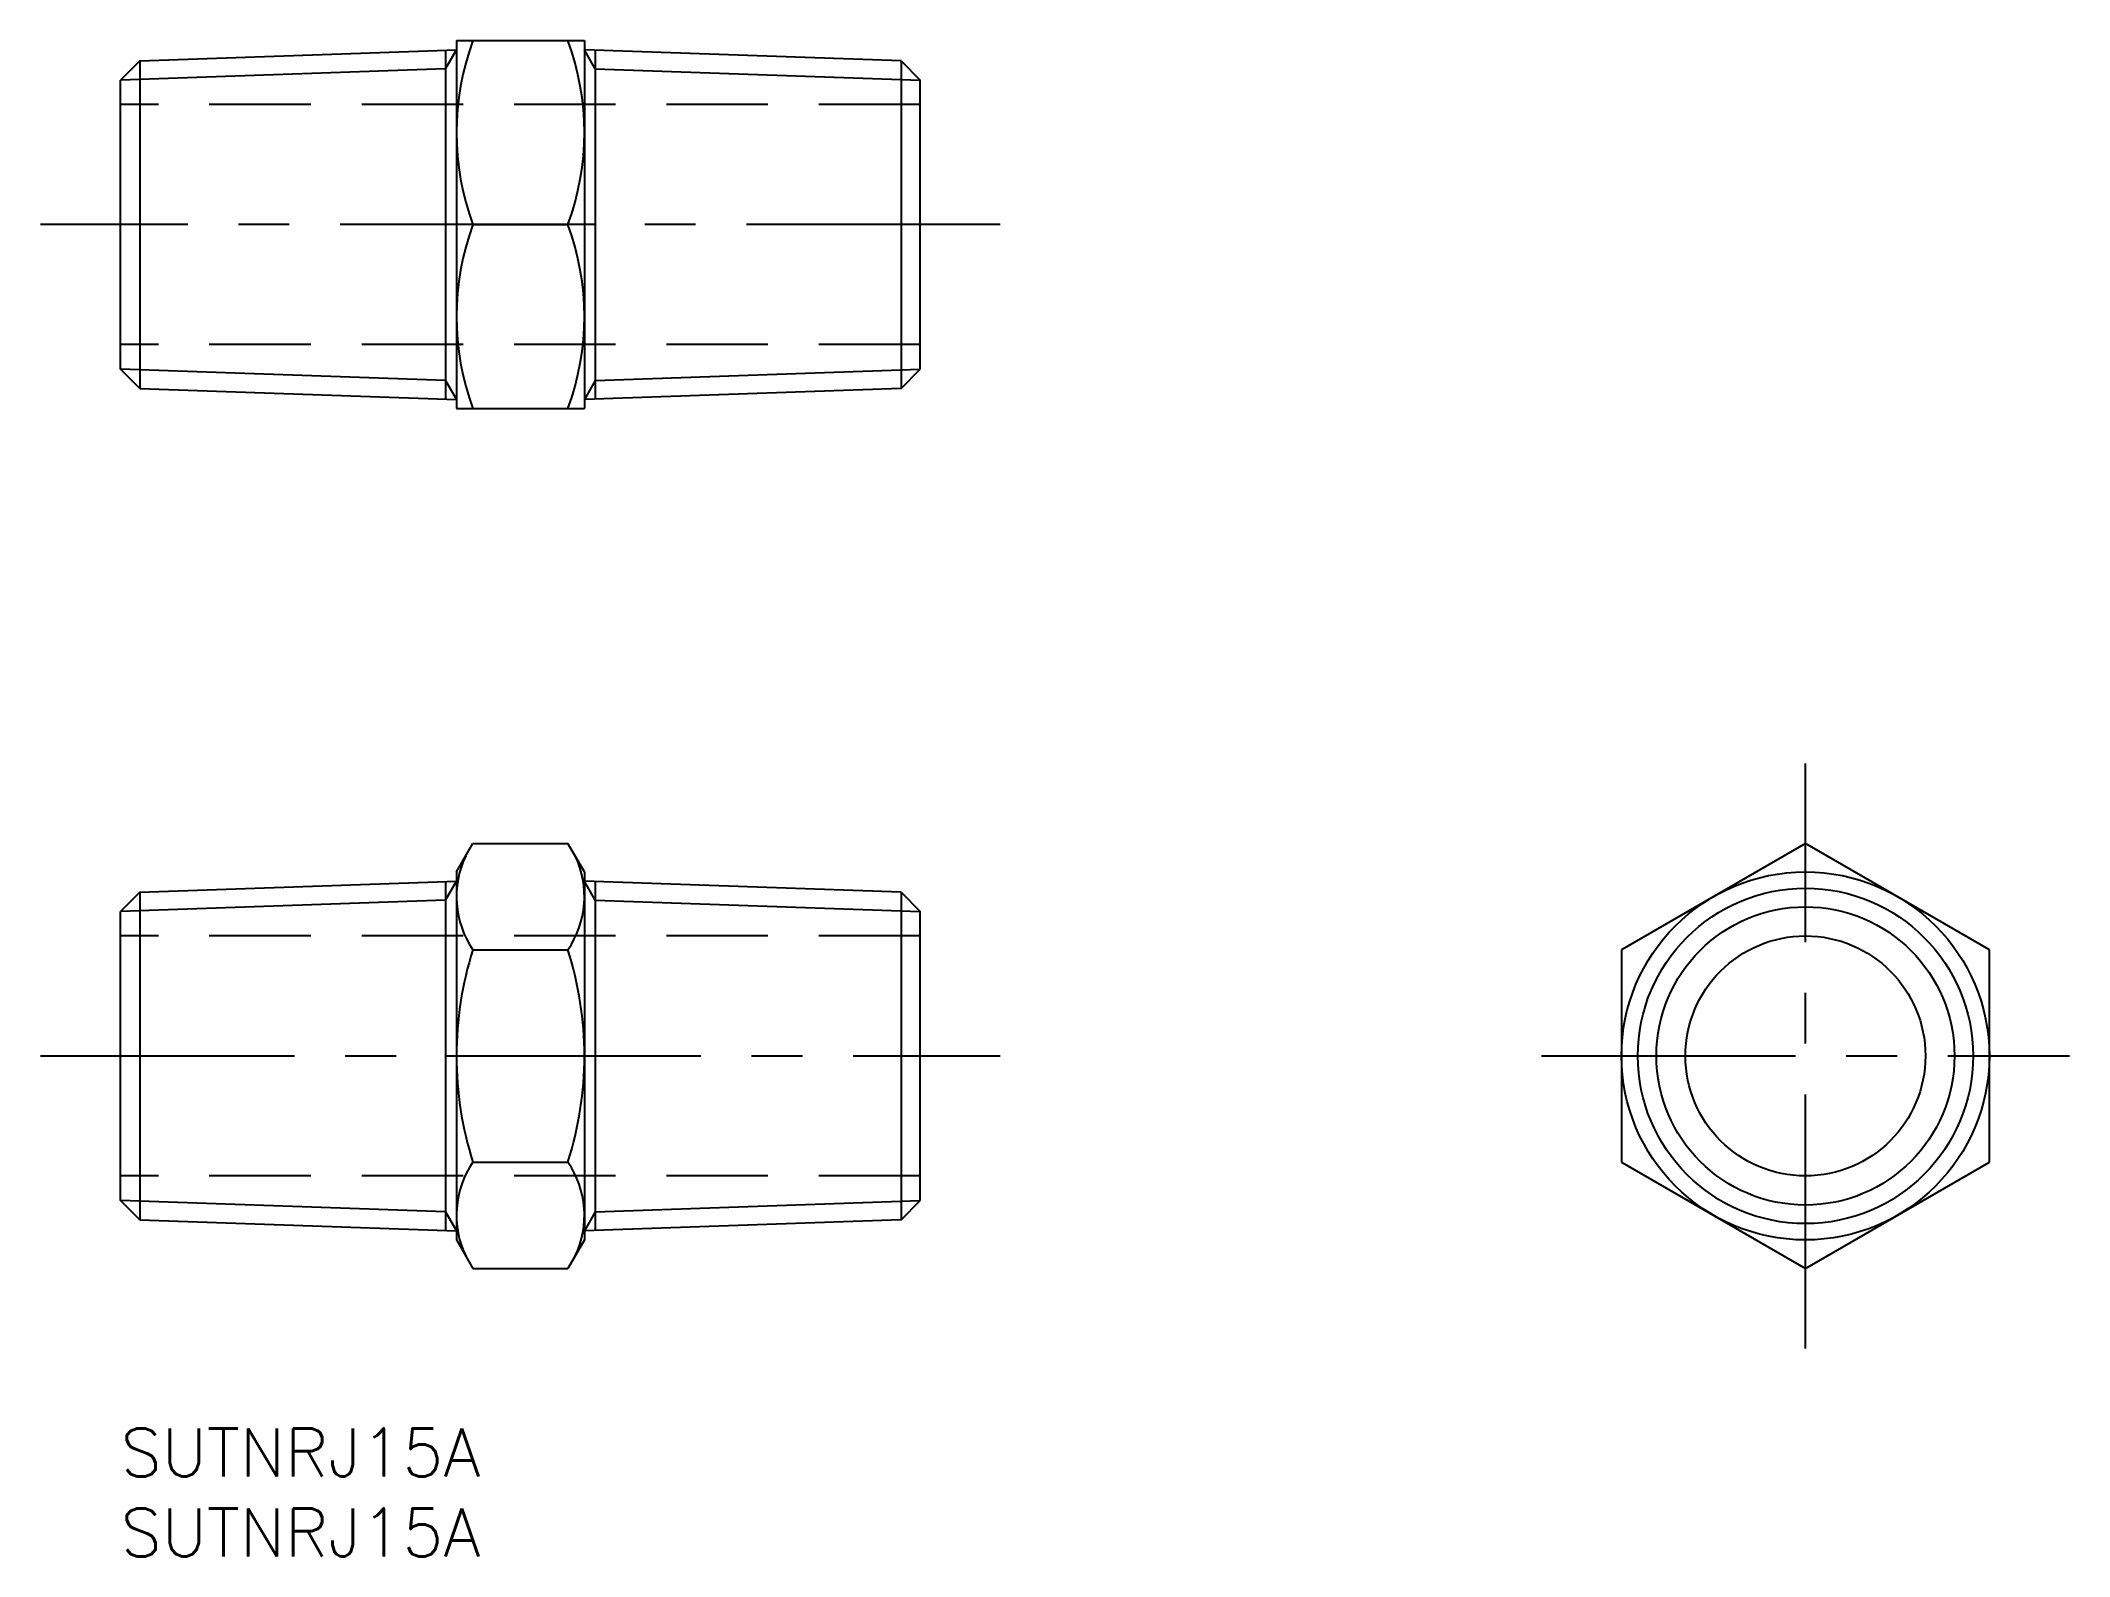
# Model space of a CAD drawing. Extents: x -5 to 122, y -8 to 87.
import ezdxf

# ---------------------------------------------------------------- set-up
doc = ezdxf.new("R2010")
doc.units = 0
doc.header["$LTSCALE"] = 0.5
doc.linetypes.add('CENTER', pattern=[50.8, 31.75, -6.35, 6.35, -6.35])
doc.linetypes.add('DASHED', pattern=[19.05, 12.7, -6.35])
for name, color, linetype in [('MSM_CENTER', 1, 'CENTER'), ('MSM_CONTINUOUS', 7, 'CONTINUOUS'), ('MSM_DASHED', 4, 'DASHED'), ('MSM_NARROW', 5, 'CONTINUOUS'), ('MSM_PART_NUMBER', 7, 'CONTINUOUS')]:
    doc.layers.add(name, color=color, linetype=linetype)
doc.styles.get("Standard").update_dxf_attribs({"font": 'txt.shx', "height": 3, "bigfont": 'bigfont.shx'})

# ---------------------------------------------------------------- blocks, each defined once
blk = doc.blocks.new('*U9')
at = {"layer": 'MSM_PART_NUMBER'}
blk.add_text('SUTNRJ15A', height=3, dxfattribs=at).set_placement((0, -3))
blk = doc.blocks.new('*U10')
at = {"layer": 'MSM_PART_NUMBER'}
blk.add_text('SUTNRJ15A', height=3, dxfattribs=at).set_placement((0, -8))

msp = doc.modelspace()

# ---------------------------------------------------------------- linework, layer by layer
at = {"layer": 'MSM_CENTER'}
for p, q in [((55, 75.24), (-5, 75.24)), ((105.34, 5), (105.34, 41.56)), ((-5, 23.28), (55, 23.28)), ((88.84, 23.28), (121.84, 23.28))]:
    msp.add_line(p, q, dxfattribs=at)
at = {"layer": 'MSM_CONTINUOUS'}
for p, q in [((21, 86.74), (21, 63.74)), ((21, 86.74), (29, 86.74)), ((29, 86.74), (29, 63.74)), ((1.2, 85.47), (0, 84.27)), ((1.2, 85.47), (21, 86.16)), ((1.2, 85.47), (1.2, 65)), ((20.32, 86.14), (20.32, 64.34)), ((48.8, 85.47), (29, 86.16)), ((29.68, 86.14), (29.68, 64.34)), ((48.8, 85.47), (48.8, 65)), ((48.8, 85.47), (50, 84.27)), ((0, 66.21), (0, 84.27)), ((50, 66.21), (50, 84.27)), ((22.03, 75.24), (27.97, 75.24)), ((1.2, 65), (0, 66.21)), ((48.8, 65), (50, 66.21)), ((1.2, 65), (21, 64.31)), ((48.8, 65), (29, 64.31)), ((21, 63.74), (29, 63.74)), ((21, 34.78), (22.03, 36.56)), ((22.03, 36.56), (27.97, 36.56)), ((29, 34.78), (27.97, 36.56)), ((105.34, 36.56), (93.84, 29.92)), ((116.84, 29.92), (105.34, 36.56)), ((21, 34.78), (21, 11.78)), ((29, 34.78), (29, 11.78)), ((1.2, 33.51), (0, 32.31)), ((1.2, 33.51), (21, 34.2)), ((1.2, 33.51), (1.2, 13.04)), ((20.32, 34.18), (20.32, 12.38)), ((48.8, 33.51), (29, 34.2)), ((29.68, 34.18), (29.68, 12.38)), ((48.8, 33.51), (48.8, 13.04)), ((48.8, 33.51), (50, 32.31)), ((0, 14.25), (0, 32.31)), ((50, 14.25), (50, 32.31)), ((22.03, 29.92), (27.97, 29.92)), ((93.84, 29.92), (93.84, 16.64)), ((116.84, 16.64), (116.84, 29.92)), ((22.03, 16.64), (27.97, 16.64)), ((93.84, 16.64), (105.34, 10)), ((105.34, 10), (116.84, 16.64)), ((1.2, 13.04), (0, 14.25)), ((48.8, 13.04), (50, 14.25)), ((1.2, 13.04), (21, 12.35)), ((48.8, 13.04), (29, 12.35)), ((21, 11.78), (22.03, 10)), ((29, 11.78), (27.97, 10)), ((22.03, 10), (27.97, 10))]:
    msp.add_line(p, q, dxfattribs=at)
for radius in [11.5, 10.48, 7.5]:
    msp.add_circle((105.34, 23.28), radius, dxfattribs=at)
for centre, radius, start, end in [((37.61, 80.99), 16.61, 159.7438, 200.2562), ((12.39, 80.99), 16.61, 339.7438, 20.2562), ((37.61, 69.49), 16.61, 159.7438, 200.2562), ((12.39, 69.49), 16.61, 339.7438, 20.2562), ((26.88, 33.24), 5.88, 154.3842, 214.3842), ((23.12, 33.24), 5.88, 325.6158, 25.6158), ((42.97, 23.28), 21.97, 162.412, 197.588), ((7.03, 23.28), 21.97, 342.412, 17.588), ((26.88, 13.32), 5.88, 145.6158, 205.6158), ((23.12, 13.32), 5.88, 334.3842, 34.3842)]:
    msp.add_arc(centre, radius, start, end, dxfattribs=at)
at = {"layer": 'MSM_DASHED'}
for p, q in [((50, 82.74), (0, 82.74)), ((50, 67.74), (0, 67.74)), ((50, 30.78), (0, 30.78)), ((50, 15.78), (0, 15.78))]:
    msp.add_line(p, q, dxfattribs=at)
at = {"layer": 'MSM_NARROW'}
for p, q in [((20.32, 84.98), (21, 86.16)), ((29.68, 84.98), (29, 86.16)), ((20.32, 84.98), (0, 84.27)), ((29.68, 84.98), (50, 84.27)), ((20.32, 65.5), (0, 66.21)), ((29.68, 65.5), (50, 66.21)), ((20.32, 65.5), (21, 64.31)), ((29.68, 65.5), (29, 64.31)), ((20.32, 33.02), (0, 32.31)), ((20.32, 33.02), (21, 34.2)), ((29.68, 33.02), (29, 34.2)), ((29.68, 33.02), (50, 32.31)), ((20.32, 13.54), (0, 14.25)), ((29.68, 13.54), (50, 14.25)), ((20.32, 13.54), (21, 12.35)), ((29.68, 13.54), (29, 12.35))]:
    msp.add_line(p, q, dxfattribs=at)
msp.add_circle((105.34, 23.28), 9.32, dxfattribs=at)

# ---------------------------------------------------------------- block references
at = {"layer": 'MSM_CONTINUOUS'}
for name in ['*U9', '*U10']:
    msp.add_blockref(name, (0, 0), dxfattribs=at)

doc.saveas('drawing.dxf')
